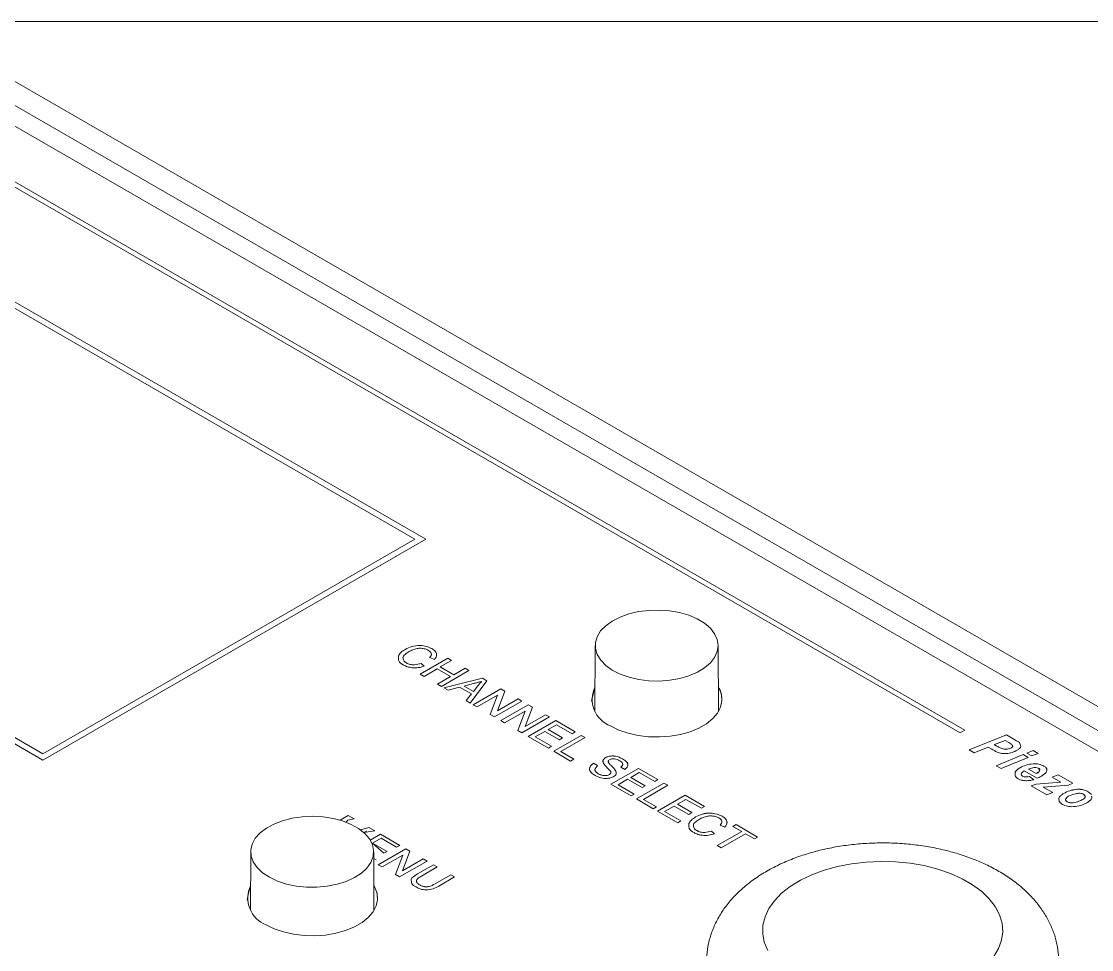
# Model space of a CAD drawing. Header units: millimetres. Extents: x 2 to 278, y 1 to 215.
# Drawn here: x 235.33 to 262.79, y 190.82 to 214.65 of the extents above; entities that cross this region are included whole.
import ezdxf

# ---------------------------------------------------------------- set-up
doc = ezdxf.new("R2010")
doc.units = ezdxf.units.MM

msp = doc.modelspace()

# ---------------------------------------------------------------- linework, layer by layer
at = {"color": 7, "linetype": 'Continuous', "lineweight": 18}
for p, q in [((1.579, 214.645), (277.989, 214.645)), ((234.449, 213.514), (275.814, 189.634)), ((233.918, 213.208), (275.284, 189.328)), ((274.471, 189.267), (234.29, 212.463)), ((233.759, 211.34), (259.54, 196.457)), ((233.759, 211.34), (259.54, 196.457)), ((233.759, 211.198), (259.417, 196.386)), ((235.173, 207.442), (245.709, 201.36)), ((235.173, 207.442), (245.709, 201.36)), ((235.173, 207.279), (245.426, 201.36)), ((225.345, 201.768), (235.881, 195.686)), ((235.881, 195.849), (225.627, 201.768)), ((235.881, 195.849), (225.627, 201.768)), ((245.709, 201.36), (235.881, 195.686)), ((245.426, 201.36), (235.881, 195.849)), ((245.426, 201.359), (235.881, 195.849)), ((245.426, 201.36), (245.426, 201.359)), ((245.861, 198.548), (245.861, 198.548)), ((250.054, 198.629), (250.048, 196.932)), ((253.215, 196.932), (253.209, 198.629)), ((245.177, 198.529), (245.177, 198.53)), ((245.562, 197.893), (246.269, 198.302)), ((245.562, 197.893), (246.269, 198.301)), ((245.928, 198.272), (245.806, 198.317)), ((246.269, 198.302), (246.369, 198.244)), ((246.269, 198.301), (246.269, 198.302)), ((246.269, 198.301), (246.369, 198.244)), ((245.21, 198.18), (245.21, 198.181)), ((245.585, 198.168), (245.661, 198.097)), ((245.585, 198.168), (245.661, 198.097)), ((245.585, 198.168), (245.585, 198.168)), ((245.997, 198.03), (245.662, 197.836)), ((246.342, 197.831), (245.997, 198.03)), ((246.369, 198.244), (246.079, 198.077)), ((246.079, 198.077), (246.423, 197.878)), ((246.079, 198.076), (246.079, 198.077)), ((246.079, 198.076), (246.423, 197.877)), ((246.813, 197.988), (246.106, 197.579)), ((246.423, 197.878), (246.713, 198.045)), ((246.423, 197.877), (246.713, 198.045)), ((246.713, 198.045), (246.813, 197.988)), ((246.713, 198.045), (246.813, 197.988)), ((246.713, 198.045), (246.713, 198.045)), ((245.662, 197.836), (245.562, 197.893)), ((246.006, 197.637), (246.342, 197.831)), ((246.006, 197.637), (246.342, 197.83)), ((246.172, 197.541), (247.16, 197.787)), ((246.172, 197.541), (247.16, 197.787)), ((246.342, 197.83), (246.342, 197.831)), ((246.423, 197.877), (246.423, 197.878)), ((247.273, 197.722), (246.846, 197.152)), ((247.16, 197.787), (247.273, 197.722)), ((247.16, 197.787), (247.273, 197.722)), ((247.16, 197.787), (247.16, 197.787)), ((246.106, 197.579), (246.006, 197.637)), ((246.278, 197.48), (246.172, 197.541)), ((246.576, 197.559), (246.278, 197.48)), ((246.878, 197.385), (246.576, 197.559)), ((246.956, 197.66), (246.688, 197.589)), ((246.688, 197.589), (246.929, 197.449)), ((246.688, 197.589), (246.688, 197.589)), ((246.688, 197.589), (246.929, 197.45)), ((246.922, 197.108), (247.629, 197.517)), ((246.922, 197.108), (247.629, 197.516)), ((246.929, 197.45), (247.046, 197.597)), ((246.929, 197.449), (247.046, 197.596)), ((246.929, 197.449), (246.929, 197.45)), ((247.046, 197.596), (247.046, 197.597)), ((247.135, 197.707), (247.135, 197.708)), ((247.734, 197.456), (247.546, 196.956)), ((247.629, 197.517), (247.734, 197.456)), ((247.629, 197.516), (247.629, 197.517)), ((247.629, 197.516), (247.734, 197.456)), ((246.741, 197.213), (246.878, 197.385)), ((246.741, 197.213), (246.878, 197.385)), ((246.846, 197.152), (246.741, 197.213)), ((246.878, 197.385), (246.878, 197.385)), ((247.549, 197.356), (247.022, 197.051)), ((247.36, 196.855), (247.549, 197.356)), ((247.36, 196.855), (247.549, 197.355)), ((248.173, 197.203), (247.466, 196.794)), ((247.546, 196.956), (248.073, 197.26)), ((247.546, 196.955), (248.073, 197.26)), ((247.549, 197.355), (247.549, 197.356)), ((248.073, 197.26), (248.173, 197.203)), ((248.073, 197.26), (248.173, 197.203)), ((248.073, 197.26), (248.073, 197.26)), ((247.022, 197.051), (246.922, 197.108)), ((247.546, 196.955), (247.546, 196.956)), ((247.629, 196.7), (248.336, 197.108)), ((247.629, 196.7), (248.336, 197.108)), ((248.256, 196.947), (247.729, 196.643)), ((248.067, 196.447), (248.256, 196.947)), ((248.067, 196.447), (248.256, 196.947)), ((248.441, 197.048), (248.253, 196.547)), ((248.256, 196.947), (248.256, 196.947)), ((248.336, 197.108), (248.441, 197.048)), ((248.336, 197.108), (248.441, 197.048)), ((248.336, 197.108), (248.336, 197.108)), ((247.466, 196.794), (247.36, 196.855)), ((247.729, 196.643), (247.629, 196.7)), ((248.88, 196.794), (248.173, 196.386)), ((248.253, 196.547), (248.78, 196.852)), ((248.253, 196.547), (248.78, 196.852)), ((248.336, 196.292), (249.043, 196.7)), ((248.336, 196.292), (249.043, 196.7)), ((248.78, 196.852), (248.88, 196.794)), ((248.78, 196.852), (248.88, 196.794)), ((248.78, 196.852), (248.78, 196.852)), ((249.043, 196.7), (249.542, 196.412)), ((249.043, 196.7), (249.542, 196.412)), ((249.043, 196.7), (249.043, 196.7)), ((248.173, 196.386), (248.067, 196.447)), ((248.253, 196.547), (248.253, 196.547)), ((248.762, 196.423), (248.517, 196.282)), ((249.134, 196.208), (248.762, 196.423)), ((249.061, 196.596), (248.844, 196.47)), ((248.844, 196.47), (249.215, 196.255)), ((248.844, 196.47), (249.215, 196.255)), ((248.844, 196.47), (248.844, 196.47)), ((249.46, 196.365), (249.061, 196.596)), ((249.542, 196.412), (249.46, 196.365)), ((259.54, 196.457), (259.417, 196.386)), ((248.853, 195.994), (248.336, 196.292)), ((248.517, 196.282), (248.934, 196.041)), ((248.517, 196.281), (248.517, 196.282)), ((248.517, 196.281), (248.934, 196.041)), ((248.989, 195.915), (249.696, 196.323)), ((248.989, 195.915), (249.696, 196.323)), ((249.215, 196.255), (249.134, 196.208)), ((249.796, 196.266), (249.17, 195.905)), ((249.696, 196.323), (249.796, 196.266)), ((249.696, 196.323), (249.796, 196.266)), ((249.696, 196.323), (249.696, 196.323)), ((259.646, 195.947), (260.603, 196.334)), ((259.646, 195.947), (260.603, 196.333)), ((260.57, 196.194), (260.297, 196.084)), ((260.297, 196.084), (260.342, 196.057)), ((260.297, 196.083), (260.297, 196.084)), ((260.297, 196.083), (260.342, 196.057)), ((260.671, 196.136), (260.57, 196.194)), ((260.603, 196.334), (260.867, 196.181)), ((260.603, 196.333), (260.603, 196.334)), ((260.603, 196.333), (260.867, 196.181)), ((260.867, 196.181), (260.867, 196.181)), ((235.881, 195.849), (235.881, 195.849)), ((248.934, 196.041), (248.853, 195.994)), ((249.424, 195.664), (248.989, 195.915)), ((249.17, 195.905), (249.505, 195.711)), ((249.17, 195.904), (249.17, 195.905)), ((249.17, 195.904), (249.505, 195.711)), ((259.775, 195.873), (259.646, 195.947)), ((260.135, 196.018), (259.775, 195.873)), ((260.227, 195.965), (260.135, 196.018)), ((260.342, 196.057), (260.342, 196.057)), ((260.344, 195.544), (261.035, 195.828)), ((260.344, 195.544), (261.035, 195.828)), ((260.735, 196.002), (260.735, 196.003)), ((261.035, 195.828), (261.163, 195.754)), ((261.035, 195.828), (261.163, 195.754)), ((261.035, 195.828), (261.035, 195.828)), ((261.133, 195.869), (261.295, 195.934)), ((261.133, 195.869), (261.295, 195.934)), ((261.261, 195.795), (261.133, 195.869)), ((261.423, 195.86), (261.261, 195.795)), ((261.295, 195.934), (261.423, 195.86)), ((261.295, 195.934), (261.423, 195.86)), ((261.295, 195.934), (261.295, 195.934)), ((249.505, 195.711), (249.424, 195.664)), ((250.013, 195.607), (250.113, 195.549)), ((250.013, 195.606), (250.013, 195.607)), ((250.013, 195.606), (250.113, 195.549)), ((250.113, 195.549), (250.051, 195.465)), ((250.318, 195.751), (250.318, 195.751)), ((250.387, 195.646), (250.387, 195.647)), ((250.757, 195.721), (250.757, 195.721)), ((260.472, 195.47), (260.344, 195.544)), ((261.163, 195.754), (260.472, 195.47)), ((261.566, 195.533), (261.566, 195.534)), ((250.133, 195.338), (250.133, 195.339)), ((250.418, 195.316), (250.418, 195.317)), ((250.457, 195.067), (251.164, 195.476)), ((250.457, 195.067), (251.164, 195.475)), ((250.57, 195.431), (250.57, 195.431)), ((250.811, 195.45), (250.711, 195.507)), ((251.183, 195.371), (250.965, 195.245)), ((250.965, 195.245), (251.337, 195.031)), ((250.965, 195.245), (251.337, 195.031)), ((250.965, 195.245), (250.965, 195.245)), ((251.164, 195.476), (251.663, 195.188)), ((251.164, 195.475), (251.164, 195.476)), ((251.164, 195.475), (251.663, 195.188)), ((251.581, 195.141), (251.183, 195.371)), ((260.954, 195.493), (260.954, 195.493)), ((261.017, 195.277), (261.017, 195.278)), ((261.063, 195.41), (261.049, 195.401)), ((261.392, 195.22), (261.063, 195.41)), ((261.171, 195.457), (261.369, 195.342)), ((261.171, 195.457), (261.369, 195.343)), ((261.171, 195.457), (261.171, 195.457)), ((261.2, 195.269), (261.306, 195.184)), ((261.2, 195.269), (261.306, 195.184)), ((261.2, 195.269), (261.2, 195.269)), ((261.369, 195.343), (261.385, 195.352)), ((261.369, 195.342), (261.385, 195.351)), ((261.369, 195.342), (261.369, 195.343)), ((261.385, 195.351), (261.385, 195.352)), ((261.782, 195.251), (261.93, 195.312)), ((261.782, 195.251), (261.93, 195.311)), ((262.002, 195.124), (261.782, 195.251)), ((261.93, 195.312), (262.31, 195.092)), ((261.93, 195.311), (261.93, 195.312)), ((261.93, 195.311), (262.31, 195.092)), ((250.974, 194.769), (250.457, 195.067)), ((250.883, 195.198), (250.639, 195.057)), ((250.639, 195.057), (251.056, 194.816)), ((250.639, 195.057), (251.056, 194.816)), ((250.639, 195.057), (250.639, 195.057)), ((251.255, 194.984), (250.883, 195.198)), ((251.11, 194.691), (251.817, 195.099)), ((251.11, 194.691), (251.817, 195.098)), ((251.337, 195.031), (251.255, 194.984)), ((251.917, 195.041), (251.291, 194.68)), ((251.663, 195.188), (251.581, 195.141)), ((251.817, 195.099), (251.917, 195.041)), ((251.817, 195.098), (251.817, 195.099)), ((251.817, 195.098), (251.917, 195.041)), ((261.243, 195.025), (261.37, 195.074)), ((261.243, 195.025), (261.37, 195.074)), ((261.645, 194.793), (261.243, 195.025)), ((261.37, 195.074), (262.002, 195.124)), ((261.37, 195.074), (262.002, 195.123)), ((261.37, 195.074), (261.37, 195.074)), ((262.197, 195.046), (261.549, 194.995)), ((261.549, 194.995), (261.794, 194.854)), ((261.549, 194.995), (261.794, 194.854)), ((261.549, 194.995), (261.549, 194.995)), ((262.002, 195.123), (262.002, 195.124)), ((262.31, 195.092), (262.197, 195.046)), ((251.056, 194.816), (250.974, 194.769)), ((251.545, 194.439), (251.11, 194.691)), ((251.654, 194.377), (252.361, 194.785)), ((251.654, 194.377), (252.361, 194.784)), ((252.361, 194.785), (252.86, 194.497)), ((252.361, 194.784), (252.361, 194.785)), ((252.361, 194.784), (252.86, 194.497)), ((261.794, 194.854), (261.645, 194.793)), ((262.071, 194.831), (262.071, 194.831)), ((262.382, 194.934), (262.382, 194.935)), ((262.706, 194.876), (262.789, 194.801)), ((262.706, 194.876), (262.789, 194.801)), ((262.706, 194.876), (262.706, 194.876)), ((251.291, 194.68), (251.627, 194.487)), ((251.291, 194.68), (251.627, 194.487)), ((251.291, 194.68), (251.291, 194.68)), ((251.627, 194.487), (251.545, 194.439)), ((252.08, 194.507), (251.835, 194.366)), ((252.452, 194.293), (252.08, 194.507)), ((252.379, 194.68), (252.162, 194.555)), ((252.162, 194.555), (252.533, 194.34)), ((252.162, 194.554), (252.162, 194.555)), ((252.162, 194.554), (252.533, 194.34)), ((252.778, 194.45), (252.379, 194.68)), ((252.86, 194.497), (252.778, 194.45)), ((262.162, 194.617), (262.162, 194.617)), ((262.314, 194.595), (262.314, 194.595)), ((262.564, 194.677), (262.564, 194.677)), ((243.511, 194.145), (243.717, 194.264)), ((243.511, 194.145), (243.717, 194.264)), ((243.708, 194.144), (243.663, 194.094)), ((243.663, 194.094), (243.708, 194.144)), ((243.663, 194.094), (243.708, 194.143)), ((243.867, 194.178), (243.708, 194.143)), ((243.708, 194.143), (243.708, 194.144)), ((243.717, 194.264), (243.867, 194.178)), ((243.717, 194.264), (243.867, 194.178)), ((243.717, 194.264), (243.717, 194.264)), ((252.171, 194.078), (251.654, 194.377)), ((251.835, 194.366), (252.252, 194.125)), ((251.835, 194.366), (252.252, 194.125)), ((251.835, 194.366), (251.835, 194.366)), ((252.533, 194.34), (252.452, 194.293)), ((252.629, 194.228), (252.629, 194.228)), ((253.312, 194.246), (253.312, 194.246)), ((244.036, 193.895), (244.248, 193.957)), ((244.036, 193.895), (244.248, 193.957)), ((244.397, 193.872), (244.12, 193.827)), ((244.189, 193.866), (244.12, 193.827)), ((244.12, 193.827), (244.189, 193.866)), ((244.12, 193.827), (244.189, 193.866)), ((244.189, 193.866), (244.189, 193.866)), ((244.248, 193.957), (244.397, 193.872)), ((244.248, 193.957), (244.397, 193.872)), ((244.248, 193.957), (244.248, 193.957)), ((252.252, 194.125), (252.171, 194.078)), ((252.661, 193.878), (252.661, 193.879)), ((253.037, 193.867), (253.113, 193.796)), ((253.037, 193.866), (253.037, 193.867)), ((253.037, 193.866), (253.113, 193.796)), ((253.379, 193.97), (253.258, 194.015)), ((253.585, 193.984), (253.667, 194.031)), ((253.585, 193.984), (253.667, 194.031)), ((253.812, 193.853), (253.585, 193.984)), ((253.667, 194.031), (254.22, 193.712)), ((253.667, 194.031), (254.22, 193.712)), ((253.667, 194.031), (253.667, 194.031)), ((244.28, 193.637), (244.542, 193.788)), ((244.28, 193.637), (244.542, 193.787)), ((244.56, 193.683), (244.343, 193.558)), ((244.542, 193.788), (245.041, 193.5)), ((244.542, 193.787), (244.542, 193.788)), ((244.542, 193.787), (245.041, 193.5)), ((244.959, 193.453), (244.56, 193.683)), ((253.186, 193.492), (253.812, 193.853)), ((253.186, 193.492), (253.812, 193.853)), ((253.911, 193.796), (253.286, 193.435)), ((253.812, 193.853), (253.812, 193.853)), ((254.138, 193.665), (253.911, 193.796)), ((254.22, 193.712), (254.138, 193.665)), ((241.215, 193.336), (241.21, 191.828)), ((244.343, 193.558), (244.714, 193.343)), ((244.343, 193.557), (244.343, 193.558)), ((244.633, 193.296), (244.343, 193.557)), ((244.343, 193.557), (244.714, 193.343)), ((244.375, 191.828), (244.37, 193.336)), ((244.488, 193.003), (245.195, 193.411)), ((244.488, 193.003), (245.195, 193.411)), ((244.714, 193.343), (244.633, 193.296)), ((245.041, 193.5), (244.959, 193.453)), ((245.3, 193.35), (245.111, 192.85)), ((245.195, 193.411), (245.3, 193.35)), ((245.195, 193.411), (245.3, 193.35)), ((245.195, 193.411), (245.195, 193.411)), ((253.286, 193.435), (253.186, 193.492)), ((244.371, 193.165), (244.433, 193.128)), ((244.371, 193.165), (244.433, 193.128)), ((244.433, 193.128), (244.433, 193.128)), ((245.115, 193.25), (244.587, 192.945)), ((244.926, 192.75), (245.115, 193.25)), ((244.926, 192.75), (245.115, 193.25)), ((245.739, 193.097), (245.032, 192.689)), ((245.111, 192.85), (245.639, 193.155)), ((245.111, 192.85), (245.639, 193.154)), ((245.115, 193.25), (245.115, 193.25)), ((245.639, 193.155), (245.739, 193.097)), ((245.639, 193.154), (245.639, 193.155)), ((245.639, 193.154), (245.739, 193.097)), ((244.587, 192.945), (244.488, 193.003)), ((245.111, 192.85), (245.111, 192.85)), ((245.495, 192.768), (245.902, 193.003)), ((245.495, 192.768), (245.902, 193.002)), ((245.495, 192.768), (245.495, 192.768)), ((246.002, 192.945), (245.6, 192.713)), ((245.902, 193.003), (246.002, 192.945)), ((245.902, 193.002), (245.902, 193.003)), ((245.902, 193.002), (246.002, 192.945)), ((245.032, 192.689), (244.926, 192.75)), ((245.944, 192.514), (246.346, 192.746)), ((245.944, 192.514), (246.346, 192.746)), ((245.944, 192.514), (245.944, 192.514)), ((246.446, 192.689), (246.039, 192.454)), ((246.346, 192.746), (246.446, 192.689)), ((246.346, 192.746), (246.446, 192.689)), ((246.346, 192.746), (246.346, 192.746)), ((245.542, 192.488), (245.542, 192.488))]:
    msp.add_line(p, q, dxfattribs=at)
at = {"color": 7, "linetype": 'Continuous', "lineweight": 18, "flags": 128}
for points in [[(251.962, 199.517), (252.218, 199.472), (252.457, 199.403), (252.672, 199.311), (252.858, 199.2), (253.008, 199.072), (253.118, 198.931), (253.186, 198.782), (253.209, 198.628), (253.186, 198.474), (253.119, 198.324), (253.009, 198.183), (252.86, 198.055), (252.675, 197.944), (252.46, 197.852), (252.221, 197.782), (251.965, 197.737), (251.7, 197.717), (251.432, 197.723), (251.171, 197.756), (250.922, 197.813), (250.695, 197.894), (250.493, 197.996), (250.325, 198.116), (250.194, 198.251), (250.105, 198.397), (250.06, 198.549), (250.059, 198.703), (250.104, 198.855), (250.193, 199.001), (250.324, 199.136), (250.491, 199.256), (250.692, 199.359), (250.92, 199.44), (251.168, 199.497), (251.429, 199.53), (251.697, 199.537), (251.962, 199.517)], [(250.05, 197.566), (249.992, 197.344), (249.959, 197.196)], [(250.447, 196.563), (250.658, 196.46), (250.896, 196.378), (251.153, 196.32), (251.424, 196.288), (251.701, 196.281), (251.975, 196.301), (252.24, 196.346), (252.489, 196.417), (252.714, 196.509), (252.91, 196.622), (253.07, 196.752), (253.192, 196.896), (253.271, 197.049), (253.305, 197.207), (253.293, 197.367), (253.237, 197.523), (253.213, 197.566)], [(242.033, 194.133), (242.278, 194.195), (242.537, 194.233), (242.804, 194.245), (243.07, 194.231), (243.329, 194.191), (243.572, 194.126), (243.792, 194.039), (243.984, 193.931), (244.142, 193.806), (244.261, 193.668), (244.337, 193.52), (244.369, 193.366), (244.356, 193.212), (244.297, 193.061), (244.196, 192.918), (244.054, 192.788), (243.876, 192.672), (243.666, 192.576), (243.432, 192.502), (243.179, 192.451), (242.915, 192.426), (242.647, 192.428), (242.384, 192.455), (242.132, 192.507), (241.9, 192.584), (241.693, 192.682), (241.517, 192.798), (241.379, 192.93), (241.281, 193.074), (241.226, 193.225), (241.217, 193.38), (241.253, 193.533), (241.333, 193.68), (241.455, 193.817), (241.616, 193.941), (241.81, 194.047), (242.033, 194.133)], [(254.48, 190.798), (254.393, 191.011), (254.352, 191.229), (254.358, 191.448), (254.411, 191.665), (254.509, 191.876), (254.651, 192.079), (254.836, 192.27), (255.06, 192.447), (255.319, 192.607), (255.611, 192.747), (255.931, 192.865), (256.273, 192.959), (256.632, 193.029), (257.004, 193.072), (257.382, 193.089), (257.761, 193.079), (258.135, 193.042), (258.498, 192.979), (258.845, 192.891), (259.171, 192.778), (259.47, 192.644), (259.738, 192.489), (259.971, 192.316), (260.166, 192.128), (260.319, 191.928), (260.428, 191.718), (260.492, 191.502), (260.51, 191.284), (260.481, 191.065), (260.405, 190.851), (260.285, 190.643)], [(241.212, 192.465), (241.153, 192.241), (241.12, 192.094)], [(241.608, 191.461), (241.819, 191.358), (242.057, 191.276), (242.315, 191.218), (242.585, 191.185), (242.862, 191.178), (243.136, 191.198), (243.401, 191.244), (243.65, 191.314), (243.875, 191.407), (244.071, 191.52), (244.231, 191.65), (244.353, 191.793), (244.432, 191.946), (244.466, 192.105), (244.455, 192.264), (244.398, 192.421), (244.373, 192.465)]]:
    msp.add_lwpolyline(points, dxfattribs=at)
at = {"color": 7, "linetype": 'Continuous', "lineweight": 18}
for centre, radius, start, end in [((250.713, 197.249), 0.735, 154.4358, 248.7512), ((252.675, 197.237), 0.631, 356.2944, 31.4599), ((241.874, 192.146), 0.735, 154.3213, 248.7553), ((243.835, 192.134), 0.631, 356.3024, 31.5688)]:
    msp.add_arc(centre, radius, start, end, dxfattribs=at)
for points, knots in [([(245.177, 198.53), (245.232, 198.557), (245.342, 198.611), (245.545, 198.638), (245.73, 198.611), (245.817, 198.569), (245.861, 198.548)], [0, 0, 0, 0, 0.280492, 0.55957, 0.779615, 1, 1, 1, 1]), ([(245.177, 198.529), (245.232, 198.557), (245.342, 198.611), (245.545, 198.638), (245.73, 198.61), (245.817, 198.569), (245.861, 198.548)], [0, 0, 0, 0, 0.280492, 0.55957, 0.779615, 1, 1, 1, 1]), ([(245.774, 198.504), (245.748, 198.517), (245.694, 198.544), (245.589, 198.561), (245.476, 198.553), (245.371, 198.52), (245.309, 198.488), (245.278, 198.472)], [0, 0, 0, 0, 0.186723, 0.372906, 0.559236, 0.779422, 1, 1, 1, 1]), ([(245.861, 198.548), (245.893, 198.527), (245.957, 198.484), (245.99, 198.405), (245.978, 198.332), (245.944, 198.292), (245.928, 198.272)], [0, 0, 0, 0, 0.280081, 0.559449, 0.779549, 1, 1, 1, 1]), ([(245.861, 198.548), (245.892, 198.526), (245.955, 198.483), (245.99, 198.418), (245.981, 198.382), (245.979, 198.374)], [0, 0, 0, 0, 0.436778, 0.872444, 1, 1, 1, 1]), ([(245.003, 198.359), (245.022, 198.391), (245.061, 198.454), (245.138, 198.505), (245.177, 198.53)], [0, 0, 0, 0, 0.499701, 1, 1, 1, 1]), ([(245.003, 198.359), (245.022, 198.39), (245.061, 198.454), (245.138, 198.504), (245.177, 198.529)], [0, 0, 0, 0, 0.499701, 1, 1, 1, 1]), ([(245.137, 198.128), (245.083, 198.161), (245.004, 198.208), (245.008, 198.272), (245.003, 198.359)], [0, 0, 0, 0, 0.683545, 1, 1, 1, 1]), ([(245.278, 198.472), (245.243, 198.449), (245.175, 198.404), (245.113, 198.343), (245.122, 198.313), (245.128, 198.287)], [0, 0, 0, 0, 0.500082, 0.99701, 1, 1, 1, 1]), ([(245.128, 198.287), (245.13, 198.271), (245.135, 198.231), (245.181, 198.2), (245.21, 198.181)], [0, 0, 0, 0, 0.3877741, 1, 1, 1, 1]), ([(245.128, 198.287), (245.13, 198.271), (245.135, 198.231), (245.181, 198.199), (245.21, 198.18)], [0, 0, 0, 0, 0.3877741, 1, 1, 1, 1]), ([(245.806, 198.317), (245.821, 198.334), (245.849, 198.369), (245.855, 198.423), (245.826, 198.47), (245.791, 198.492), (245.774, 198.504)], [0, 0, 0, 0, 0.280553, 0.559739, 0.779654, 1, 1, 1, 1]), ([(245.806, 198.317), (245.822, 198.334), (245.845, 198.358), (245.845, 198.385), (245.845, 198.393)], [0, 0, 0, 0, 0.710916, 1, 1, 1, 1]), ([(245.661, 198.097), (245.614, 198.083), (245.518, 198.055), (245.364, 198.053), (245.233, 198.08), (245.169, 198.112), (245.137, 198.128)], [0, 0, 0, 0, 0.280256, 0.559546, 0.779589, 1, 1, 1, 1]), ([(245.21, 198.181), (245.239, 198.167), (245.299, 198.138), (245.442, 198.125), (245.531, 198.152), (245.585, 198.168)], [0, 0, 0, 0, 0.280711, 0.560905, 1, 1, 1, 1]), ([(245.21, 198.18), (245.239, 198.166), (245.299, 198.138), (245.442, 198.125), (245.531, 198.152), (245.585, 198.168)], [0, 0, 0, 0, 0.280711, 0.560905, 1, 1, 1, 1]), ([(247.135, 197.708), (247.103, 197.697), (247.046, 197.678), (246.983, 197.666), (246.956, 197.66)], [0, 0, 0, 0, 0.5599146, 1, 1, 1, 1]), ([(247.046, 197.597), (247.063, 197.617), (247.092, 197.654), (247.122, 197.691), (247.135, 197.708)], [0, 0, 0, 0, 0.560002, 1, 1, 1, 1]), ([(247.046, 197.596), (247.063, 197.617), (247.092, 197.654), (247.122, 197.691), (247.135, 197.707)], [0, 0, 0, 0, 0.560002, 1, 1, 1, 1]), ([(260.769, 196.043), (260.751, 196.081), (260.723, 196.106), (260.687, 196.127), (260.671, 196.136)], [0, 0, 0, 0, 0.5588151, 1, 1, 1, 1]), ([(260.867, 196.181), (260.904, 196.163), (260.943, 196.144), (260.952, 196.117), (260.952, 196.115)], [0, 0, 0, 0, 0.936285, 1, 1, 1, 1]), ([(260.867, 196.181), (260.904, 196.163), (260.943, 196.144), (260.951, 196.117), (260.952, 196.115)], [0, 0, 0, 0, 0.940536, 1, 1, 1, 1]), ([(260.952, 196.115), (260.97, 196.063), (260.984, 196.034), (260.946, 195.984), (260.901, 195.954), (260.878, 195.939)], [0, 0, 0, 0, 0.188491, 0.593607, 1, 1, 1, 1]), ([(250.318, 195.751), (250.342, 195.762), (250.391, 195.785), (250.483, 195.797), (250.619, 195.787), (250.7, 195.748), (250.757, 195.721)], [0, 0, 0, 0, 0.187029, 0.374124, 0.56114, 1, 1, 1, 1]), ([(250.318, 195.751), (250.342, 195.762), (250.391, 195.784), (250.483, 195.797), (250.619, 195.787), (250.7, 195.748), (250.757, 195.721)], [0, 0, 0, 0, 0.187029, 0.374124, 0.56114, 1, 1, 1, 1]), ([(260.367, 195.892), (260.34, 195.905), (260.292, 195.928), (260.247, 195.954), (260.227, 195.965)], [0, 0, 0, 0, 0.559815, 1, 1, 1, 1]), ([(260.342, 196.057), (260.37, 196.042), (260.425, 196.011), (260.501, 195.975), (260.578, 195.965), (260.656, 195.968), (260.704, 195.989), (260.735, 196.002)], [0, 0, 0, 0, 0.251183, 0.501346, 0.626635, 0.751918, 1, 1, 1, 1]), ([(260.342, 196.057), (260.37, 196.042), (260.425, 196.011), (260.501, 195.975), (260.578, 195.966), (260.656, 195.969), (260.704, 195.989), (260.735, 196.003)], [0, 0, 0, 0, 0.251183, 0.501346, 0.626635, 0.751918, 1, 1, 1, 1]), ([(260.878, 195.939), (260.838, 195.919), (260.757, 195.879), (260.615, 195.851), (260.476, 195.855), (260.403, 195.879), (260.367, 195.892)], [0, 0, 0, 0, 0.280402, 0.560464, 0.779782, 1, 1, 1, 1]), ([(260.735, 196.003), (260.743, 196.008), (260.758, 196.017), (260.773, 196.035), (260.77, 196.048), (260.769, 196.043)], [0, 0, 0, 0, 0.348852, 0.696878, 1, 1, 1, 1]), ([(260.735, 196.002), (260.742, 196.007), (260.757, 196.017), (260.772, 196.032), (260.77, 196.041), (260.769, 196.043)], [0, 0, 0, 0, 0.4263066, 0.8516032, 1, 1, 1, 1]), ([(250.056, 195.289), (250.016, 195.314), (249.938, 195.364), (249.894, 195.458), (249.928, 195.544), (249.985, 195.586), (250.013, 195.607)], [0, 0, 0, 0, 0.280814, 0.559563, 0.77962, 1, 1, 1, 1]), ([(249.911, 195.475), (249.917, 195.498), (249.928, 195.547), (249.984, 195.585), (250.013, 195.606)], [0, 0, 0, 0, 0.461861, 1, 1, 1, 1]), ([(250.27, 195.603), (250.263, 195.617), (250.249, 195.646), (250.253, 195.701), (250.294, 195.732), (250.318, 195.751)], [0, 0, 0, 0, 0.281445, 0.562273, 1, 1, 1, 1]), ([(250.27, 195.603), (250.253, 195.661), (250.252, 195.7), (250.293, 195.732), (250.318, 195.751)], [0, 0, 0, 0, 0.387941, 1, 1, 1, 1]), ([(250.438, 195.415), (250.404, 195.45), (250.343, 195.511), (250.292, 195.575), (250.27, 195.603)], [0, 0, 0, 0, 0.560229, 1, 1, 1, 1]), ([(250.424, 195.697), (250.412, 195.689), (250.391, 195.674), (250.388, 195.655), (250.387, 195.647)], [0, 0, 0, 0, 0.559617, 1, 1, 1, 1]), ([(250.387, 195.647), (250.399, 195.625), (250.422, 195.582), (250.499, 195.515), (250.543, 195.463), (250.57, 195.431)], [0, 0, 0, 0, 0.278733, 0.559363, 1, 1, 1, 1]), ([(250.387, 195.646), (250.399, 195.625), (250.422, 195.582), (250.499, 195.515), (250.543, 195.463), (250.57, 195.431)], [0, 0, 0, 0, 0.278733, 0.559363, 1, 1, 1, 1]), ([(250.68, 195.672), (250.66, 195.683), (250.62, 195.704), (250.549, 195.722), (250.476, 195.72), (250.442, 195.705), (250.424, 195.697)], [0, 0, 0, 0, 0.28129, 0.56082, 0.78068, 1, 1, 1, 1]), ([(250.711, 195.507), (250.729, 195.521), (250.763, 195.55), (250.764, 195.616), (250.712, 195.651), (250.68, 195.672)], [0, 0, 0, 0, 0.2810967, 0.5602874, 1, 1, 1, 1]), ([(250.711, 195.507), (250.731, 195.521), (250.757, 195.539), (250.755, 195.562), (250.755, 195.566)], [0, 0, 0, 0, 0.782139, 1, 1, 1, 1]), ([(250.757, 195.721), (250.79, 195.7), (250.856, 195.657), (250.902, 195.579), (250.882, 195.504), (250.835, 195.468), (250.811, 195.45)], [0, 0, 0, 0, 0.280797, 0.560151, 0.779877, 1, 1, 1, 1]), ([(250.757, 195.721), (250.789, 195.699), (250.853, 195.657), (250.901, 195.593), (250.888, 195.558), (250.886, 195.551)], [0, 0, 0, 0, 0.446996, 0.891694, 1, 1, 1, 1]), ([(260.954, 195.493), (261.003, 195.517), (261.102, 195.565), (261.276, 195.597), (261.447, 195.59), (261.527, 195.553), (261.566, 195.534)], [0, 0, 0, 0, 0.2805822, 0.5608508, 0.7802493, 1, 1, 1, 1]), ([(260.954, 195.493), (261.003, 195.517), (261.102, 195.565), (261.276, 195.597), (261.447, 195.59), (261.527, 195.552), (261.566, 195.533)], [0, 0, 0, 0, 0.2805822, 0.5608508, 0.7802493, 1, 1, 1, 1]), ([(261.566, 195.534), (261.587, 195.52), (261.628, 195.491), (261.648, 195.436), (261.627, 195.356), (261.556, 195.308), (261.505, 195.275)], [0, 0, 0, 0, 0.1870538, 0.3738009, 0.5609569, 1, 1, 1, 1]), ([(261.566, 195.533), (261.586, 195.519), (261.627, 195.491), (261.647, 195.448), (261.639, 195.424), (261.638, 195.418)], [0, 0, 0, 0, 0.431587, 0.862466, 1, 1, 1, 1]), ([(250.051, 195.465), (250.048, 195.453), (250.04, 195.423), (250.075, 195.378), (250.113, 195.352), (250.133, 195.339)], [0, 0, 0, 0, 0.266893, 0.633214, 1, 1, 1, 1]), ([(250.051, 195.465), (250.048, 195.452), (250.04, 195.422), (250.075, 195.377), (250.113, 195.351), (250.133, 195.338)], [0, 0, 0, 0, 0.266893, 0.633214, 1, 1, 1, 1]), ([(250.522, 195.262), (250.482, 195.245), (250.402, 195.212), (250.216, 195.215), (250.116, 195.261), (250.056, 195.289)], [0, 0, 0, 0, 0.279942, 0.56008, 1, 1, 1, 1]), ([(250.133, 195.339), (250.155, 195.327), (250.2, 195.304), (250.281, 195.288), (250.361, 195.292), (250.399, 195.308), (250.418, 195.317)], [0, 0, 0, 0, 0.280917, 0.560813, 0.780502, 1, 1, 1, 1]), ([(250.133, 195.338), (250.155, 195.327), (250.2, 195.304), (250.281, 195.287), (250.361, 195.292), (250.399, 195.308), (250.418, 195.316)], [0, 0, 0, 0, 0.280917, 0.560813, 0.780502, 1, 1, 1, 1]), ([(250.418, 195.317), (250.429, 195.324), (250.451, 195.34), (250.462, 195.376), (250.447, 195.4), (250.438, 195.415)], [0, 0, 0, 0, 0.280089, 0.55997, 1, 1, 1, 1]), ([(250.418, 195.316), (250.429, 195.324), (250.447, 195.335), (250.451, 195.351), (250.418, 195.317)], [0, 0, 0, 0, 0.657136, 1, 1, 1, 1]), ([(250.57, 195.431), (250.58, 195.415), (250.598, 195.383), (250.595, 195.334), (250.568, 195.292), (250.537, 195.272), (250.522, 195.262)], [0, 0, 0, 0, 0.280371, 0.559909, 0.779859, 1, 1, 1, 1]), ([(250.57, 195.431), (250.58, 195.415), (250.597, 195.387), (250.593, 195.359), (250.57, 195.431)], [0, 0, 0, 0, 0.597838, 1, 1, 1, 1]), ([(260.904, 195.209), (260.869, 195.233), (260.821, 195.265), (260.826, 195.305), (260.828, 195.374)], [0, 0, 0, 0, 0.750732, 1, 1, 1, 1]), ([(260.828, 195.374), (260.842, 195.397), (260.87, 195.441), (260.926, 195.476), (260.954, 195.493)], [0, 0, 0, 0, 0.4994662, 1, 1, 1, 1]), ([(260.828, 195.374), (260.842, 195.396), (260.87, 195.441), (260.926, 195.475), (260.954, 195.493)], [0, 0, 0, 0, 0.4994662, 1, 1, 1, 1]), ([(261.049, 195.401), (261.034, 195.392), (261.004, 195.372), (260.983, 195.337), (260.985, 195.302), (261.007, 195.286), (261.017, 195.278)], [0, 0, 0, 0, 0.280765, 0.560648, 0.780628, 1, 1, 1, 1]), ([(261.017, 195.278), (260.989, 195.308), (260.99, 195.296), (261.005, 195.285), (261.017, 195.277)], [0, 0, 0, 0, 0.206911, 1, 1, 1, 1]), ([(261.017, 195.278), (261.032, 195.271), (261.061, 195.258), (261.129, 195.255), (261.173, 195.264), (261.2, 195.269)], [0, 0, 0, 0, 0.279311, 0.5593375, 1, 1, 1, 1]), ([(261.017, 195.277), (261.032, 195.271), (261.061, 195.258), (261.129, 195.255), (261.173, 195.264), (261.2, 195.269)], [0, 0, 0, 0, 0.279311, 0.5593375, 1, 1, 1, 1]), ([(261.431, 195.478), (261.408, 195.486), (261.362, 195.502), (261.263, 195.492), (261.206, 195.47), (261.171, 195.457)], [0, 0, 0, 0, 0.27753, 0.558174, 1, 1, 1, 1]), ([(261.385, 195.351), (261.417, 195.369), (261.455, 195.39), (261.457, 195.418), (261.431, 195.478)], [0, 0, 0, 0, 0.8646544, 1, 1, 1, 1]), ([(261.385, 195.352), (261.414, 195.37), (261.457, 195.397), (261.465, 195.441), (261.452, 195.464), (261.438, 195.473), (261.431, 195.478)], [0, 0, 0, 0, 0.499212, 0.748585, 0.874336, 1, 1, 1, 1]), ([(261.505, 195.275), (261.485, 195.264), (261.45, 195.244), (261.41, 195.227), (261.392, 195.22)], [0, 0, 0, 0, 0.560019, 1, 1, 1, 1]), ([(261.306, 195.184), (261.268, 195.176), (261.193, 195.159), (261.079, 195.156), (260.977, 195.173), (260.929, 195.197), (260.904, 195.209)], [0, 0, 0, 0, 0.280476, 0.560184, 0.780095, 1, 1, 1, 1]), ([(261.954, 194.692), (261.953, 194.699), (261.948, 194.729), (261.993, 194.78), (262.045, 194.814), (262.071, 194.831)], [0, 0, 0, 0, 0.129399, 0.564143, 1, 1, 1, 1]), ([(261.954, 194.692), (261.953, 194.699), (261.948, 194.729), (261.993, 194.779), (262.045, 194.814), (262.071, 194.831)], [0, 0, 0, 0, 0.129399, 0.564143, 1, 1, 1, 1]), ([(262.043, 194.551), (262.007, 194.575), (261.955, 194.608), (261.956, 194.652), (261.954, 194.692)], [0, 0, 0, 0, 0.68141, 1, 1, 1, 1]), ([(262.071, 194.831), (262.122, 194.858), (262.214, 194.905), (262.331, 194.926), (262.382, 194.935)], [0, 0, 0, 0, 0.56, 1, 1, 1, 1]), ([(262.071, 194.831), (262.122, 194.857), (262.214, 194.905), (262.331, 194.925), (262.382, 194.934)], [0, 0, 0, 0, 0.56, 1, 1, 1, 1]), ([(262.199, 194.759), (262.182, 194.748), (262.147, 194.725), (262.121, 194.685), (262.124, 194.645), (262.149, 194.626), (262.162, 194.617)], [0, 0, 0, 0, 0.281069, 0.560669, 0.780582, 1, 1, 1, 1]), ([(262.589, 194.809), (262.575, 194.816), (262.546, 194.829), (262.473, 194.84), (262.344, 194.824), (262.257, 194.785), (262.199, 194.759)], [0, 0, 0, 0, 0.12528, 0.250752, 0.500659, 1, 1, 1, 1]), ([(262.382, 194.935), (262.415, 194.937), (262.481, 194.942), (262.599, 194.927), (262.665, 194.895), (262.706, 194.876)], [0, 0, 0, 0, 0.280561, 0.560904, 1, 1, 1, 1]), ([(262.382, 194.934), (262.415, 194.937), (262.481, 194.942), (262.599, 194.926), (262.665, 194.895), (262.706, 194.876)], [0, 0, 0, 0, 0.280561, 0.560904, 1, 1, 1, 1]), ([(262.564, 194.677), (262.58, 194.687), (262.612, 194.708), (262.633, 194.742), (262.626, 194.761), (262.589, 194.809)], [0, 0, 0, 0, 0.411431, 0.820973, 1, 1, 1, 1]), ([(262.564, 194.677), (262.58, 194.687), (262.613, 194.708), (262.633, 194.746), (262.625, 194.783), (262.601, 194.801), (262.589, 194.809)], [0, 0, 0, 0, 0.280731, 0.560174, 0.780012, 1, 1, 1, 1]), ([(262.792, 194.763), (262.796, 194.746), (262.805, 194.705), (262.752, 194.645), (262.698, 194.61), (262.671, 194.592)], [0, 0, 0, 0, 0.265748, 0.632392, 1, 1, 1, 1]), ([(262.671, 194.592), (262.621, 194.567), (262.52, 194.518), (262.341, 194.487), (262.165, 194.495), (262.084, 194.533), (262.043, 194.551)], [0, 0, 0, 0, 0.280605, 0.560642, 0.780297, 1, 1, 1, 1]), ([(262.162, 194.617), (262.128, 194.654), (262.129, 194.638), (262.148, 194.626), (262.162, 194.617)], [0, 0, 0, 0, 0.244626, 1, 1, 1, 1]), ([(262.162, 194.617), (262.174, 194.611), (262.197, 194.6), (262.251, 194.59), (262.29, 194.593), (262.314, 194.595)], [0, 0, 0, 0, 0.280003, 0.560054, 1, 1, 1, 1]), ([(262.162, 194.617), (262.174, 194.611), (262.197, 194.6), (262.251, 194.591), (262.29, 194.594), (262.314, 194.595)], [0, 0, 0, 0, 0.280003, 0.560054, 1, 1, 1, 1]), ([(262.314, 194.595), (262.367, 194.604), (262.461, 194.621), (262.532, 194.66), (262.564, 194.677)], [0, 0, 0, 0, 0.558979, 1, 1, 1, 1]), ([(262.314, 194.595), (262.367, 194.605), (262.461, 194.622), (262.532, 194.66), (262.564, 194.677)], [0, 0, 0, 0, 0.558979, 1, 1, 1, 1]), ([(252.455, 194.057), (252.474, 194.089), (252.512, 194.153), (252.59, 194.203), (252.629, 194.228)], [0, 0, 0, 0, 0.499701, 1, 1, 1, 1]), ([(252.455, 194.057), (252.474, 194.088), (252.512, 194.152), (252.59, 194.202), (252.629, 194.228)], [0, 0, 0, 0, 0.499701, 1, 1, 1, 1]), ([(252.729, 194.171), (252.695, 194.148), (252.627, 194.102), (252.565, 194.042), (252.573, 194.011), (252.58, 193.985)], [0, 0, 0, 0, 0.500082, 0.99701, 1, 1, 1, 1]), ([(252.629, 194.228), (252.684, 194.255), (252.793, 194.31), (252.997, 194.336), (253.181, 194.309), (253.269, 194.267), (253.312, 194.246)], [0, 0, 0, 0, 0.280492, 0.55957, 0.779615, 1, 1, 1, 1]), ([(252.629, 194.228), (252.684, 194.255), (252.793, 194.309), (252.997, 194.336), (253.181, 194.309), (253.269, 194.267), (253.312, 194.246)], [0, 0, 0, 0, 0.280492, 0.55957, 0.779615, 1, 1, 1, 1]), ([(253.226, 194.202), (253.199, 194.215), (253.146, 194.242), (253.041, 194.259), (252.928, 194.251), (252.822, 194.218), (252.76, 194.186), (252.729, 194.171)], [0, 0, 0, 0, 0.1867226, 0.3729055, 0.5592363, 0.7794216, 1, 1, 1, 1]), ([(253.258, 194.015), (253.273, 194.033), (253.301, 194.067), (253.307, 194.121), (253.278, 194.168), (253.243, 194.191), (253.226, 194.202)], [0, 0, 0, 0, 0.280553, 0.559739, 0.779654, 1, 1, 1, 1]), ([(253.312, 194.246), (253.345, 194.225), (253.409, 194.182), (253.442, 194.103), (253.429, 194.03), (253.396, 193.99), (253.379, 193.97)], [0, 0, 0, 0, 0.280081, 0.559449, 0.779549, 1, 1, 1, 1]), ([(253.312, 194.246), (253.344, 194.224), (253.407, 194.182), (253.442, 194.116), (253.433, 194.08), (253.431, 194.072)], [0, 0, 0, 0, 0.436778, 0.872444, 1, 1, 1, 1]), ([(252.589, 193.826), (252.535, 193.859), (252.456, 193.906), (252.46, 193.97), (252.455, 194.057)], [0, 0, 0, 0, 0.683545, 1, 1, 1, 1]), ([(252.58, 193.985), (252.582, 193.969), (252.587, 193.929), (252.633, 193.898), (252.661, 193.879)], [0, 0, 0, 0, 0.3877741, 1, 1, 1, 1]), ([(252.58, 193.985), (252.582, 193.969), (252.587, 193.929), (252.633, 193.898), (252.661, 193.878)], [0, 0, 0, 0, 0.3877741, 1, 1, 1, 1]), ([(252.661, 193.879), (252.691, 193.865), (252.751, 193.836), (252.893, 193.823), (252.982, 193.85), (253.037, 193.867)], [0, 0, 0, 0, 0.280711, 0.560905, 1, 1, 1, 1]), ([(252.661, 193.878), (252.691, 193.864), (252.751, 193.836), (252.893, 193.823), (252.982, 193.85), (253.037, 193.866)], [0, 0, 0, 0, 0.280711, 0.560905, 1, 1, 1, 1]), ([(253.258, 194.015), (253.273, 194.032), (253.301, 194.064), (253.3, 194.1), (253.299, 194.117)], [0, 0, 0, 0, 0.53679, 1, 1, 1, 1]), ([(253.113, 193.796), (253.065, 193.781), (252.97, 193.753), (252.816, 193.751), (252.684, 193.778), (252.621, 193.81), (252.589, 193.826)], [0, 0, 0, 0, 0.280256, 0.559546, 0.779589, 1, 1, 1, 1]), ([(254.453, 188.181), (254.515, 188.146), (254.689, 188.049), (254.994, 187.909), (255.372, 187.768), (255.767, 187.653), (256.176, 187.563), (256.595, 187.499), (257.02, 187.462), (257.448, 187.45), (257.876, 187.464), (258.301, 187.504), (258.718, 187.57), (259.127, 187.662), (259.522, 187.78), (259.901, 187.924), (260.26, 188.094), (260.597, 188.291), (260.905, 188.513), (261.181, 188.759), (261.419, 189.026), (261.615, 189.31), (261.766, 189.606), (261.873, 189.909), (261.935, 190.215), (261.955, 190.519), (261.932, 190.82), (261.871, 191.113), (261.771, 191.397), (261.634, 191.671), (261.461, 191.933), (261.252, 192.182), (261.008, 192.417), (260.729, 192.636), (260.417, 192.836), (260.076, 193.014), (259.711, 193.169), (259.325, 193.299), (258.924, 193.404), (258.511, 193.483), (258.089, 193.536), (257.663, 193.563), (257.234, 193.564), (256.807, 193.539), (256.385, 193.488), (255.971, 193.412), (255.567, 193.309), (255.179, 193.18), (254.807, 193.025), (254.457, 192.844), (254.131, 192.637), (253.836, 192.405), (253.575, 192.149), (253.354, 191.875), (253.176, 191.585), (253.043, 191.286), (252.955, 190.981), (252.911, 190.675), (252.909, 190.372), (252.948, 190.074), (253.025, 189.784), (253.141, 189.505), (253.292, 189.236), (253.48, 188.979), (253.704, 188.735), (253.963, 188.507), (254.216, 188.323), (254.388, 188.22), (254.453, 188.181)], [0, 0, 0, 0, 0.008859, 0.024861, 0.040833, 0.056766, 0.072643, 0.088465, 0.104247, 0.120007, 0.135768, 0.15155, 0.167374, 0.183265, 0.199245, 0.215332, 0.231535, 0.24784, 0.264181, 0.28043, 0.296431, 0.312034, 0.327153, 0.341785, 0.355998, 0.369902, 0.383624, 0.397277, 0.410975, 0.424851, 0.43902, 0.453569, 0.46854, 0.483912, 0.499602, 0.515492, 0.531468, 0.547428, 0.563338, 0.579191, 0.594995, 0.610765, 0.626523, 0.642291, 0.658088, 0.673936, 0.689861, 0.705884, 0.722019, 0.738268, 0.754602, 0.770922, 0.787088, 0.80294, 0.818349, 0.833262, 0.847709, 0.86178, 0.875593, 0.889279, 0.902934, 0.91669, 0.930675, 0.944993, 0.959716, 0.974859, 0.990375, 1, 1, 1, 1]), ([(245.335, 192.603), (245.333, 192.611), (245.323, 192.647), (245.398, 192.706), (245.463, 192.747), (245.495, 192.768)], [0, 0, 0, 0, 0.123508, 0.560665, 1, 1, 1, 1]), ([(245.335, 192.603), (245.333, 192.61), (245.323, 192.647), (245.398, 192.705), (245.463, 192.747), (245.495, 192.768)], [0, 0, 0, 0, 0.123508, 0.560665, 1, 1, 1, 1]), ([(245.459, 192.431), (245.413, 192.459), (245.341, 192.5), (245.34, 192.557), (245.335, 192.603)], [0, 0, 0, 0, 0.654876, 1, 1, 1, 1]), ([(245.6, 192.713), (245.57, 192.696), (245.511, 192.661), (245.453, 192.598), (245.476, 192.532), (245.52, 192.503), (245.542, 192.488)], [0, 0, 0, 0, 0.281788, 0.560122, 0.779386, 1, 1, 1, 1]), ([(245.472, 192.57), (245.475, 192.557), (245.48, 192.526), (245.519, 192.502), (245.542, 192.488)], [0, 0, 0, 0, 0.381795, 1, 1, 1, 1]), ([(245.542, 192.488), (245.564, 192.477), (245.607, 192.454), (245.69, 192.432), (245.822, 192.444), (245.894, 192.485), (245.944, 192.514)], [0, 0, 0, 0, 0.187561, 0.374239, 0.559719, 1, 1, 1, 1]), ([(245.542, 192.488), (245.564, 192.476), (245.607, 192.454), (245.69, 192.431), (245.822, 192.444), (245.894, 192.485), (245.944, 192.514)], [0, 0, 0, 0, 0.187561, 0.374239, 0.559719, 1, 1, 1, 1]), ([(246.039, 192.454), (245.994, 192.429), (245.904, 192.379), (245.729, 192.346), (245.569, 192.374), (245.496, 192.412), (245.459, 192.431)], [0, 0, 0, 0, 0.281627, 0.559158, 0.778983, 1, 1, 1, 1])]:
    msp.add_open_spline(points, degree=3, knots=knots, dxfattribs=at)

doc.saveas('drawing.dxf')
